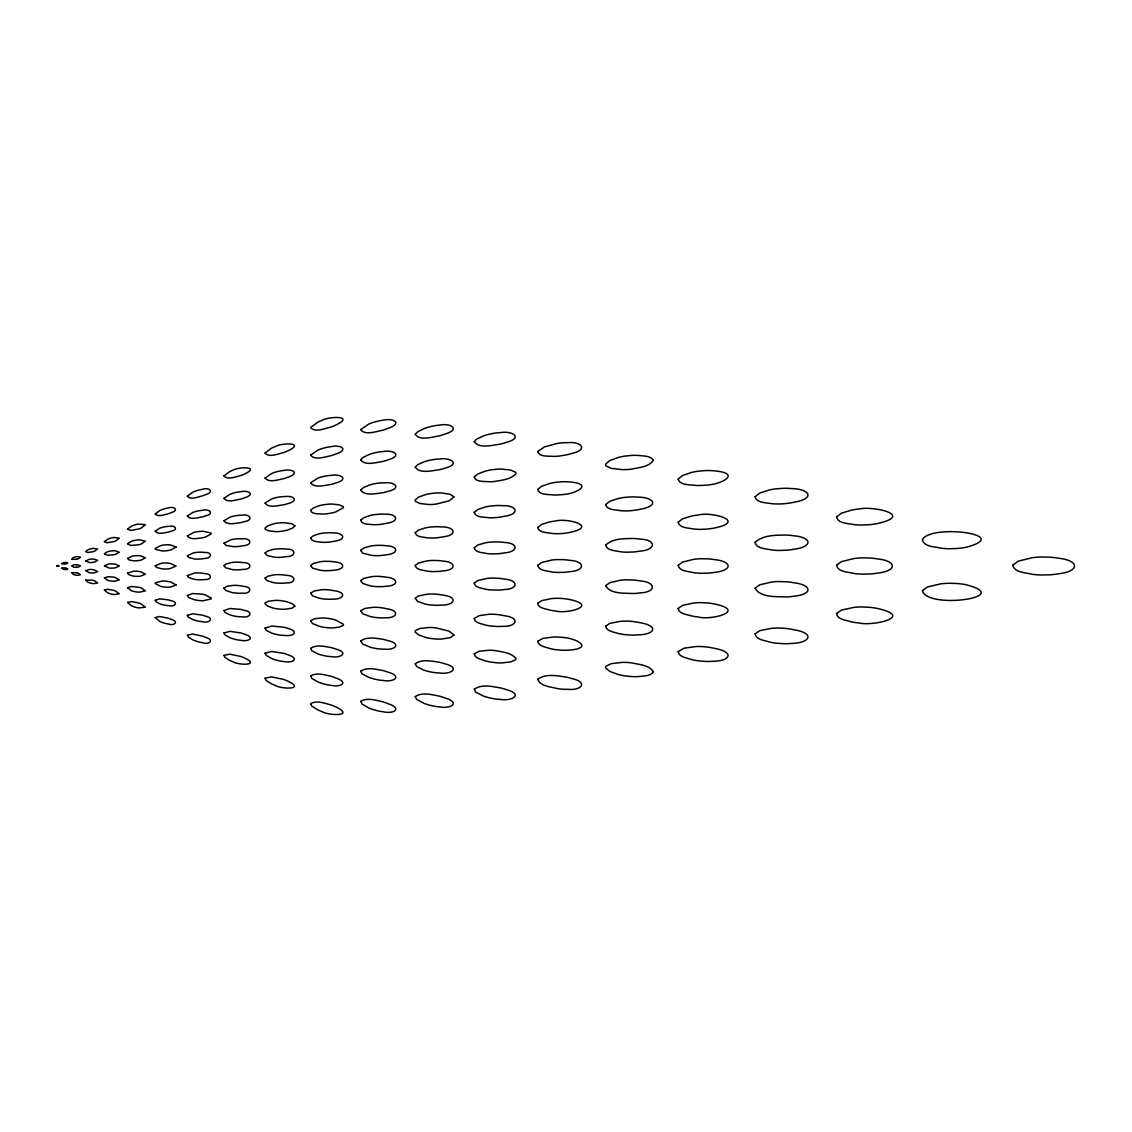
<?xml version="1.0" encoding="UTF-8"?>
<svg xmlns="http://www.w3.org/2000/svg" width="1132" height="1132" viewBox="0 0 1132 1132"><rect width="100%" height="100%" fill="white"/><g stroke="black" fill="none" stroke-linecap="round" stroke-linejoin="round"><path stroke-width="1.5" d="M76.495 559.307L71.627 559.293L73.042 557.751A8.15 4.712 0 0 1 75.236 557.001L75.646 556.916A7.698 4.443 0 0 1 77.768 556.689L80.471 557.227L78.547 558.656A12.537 7.231 0 0 1 76.495 559.307M76.495 567.259L76.07 567.288A6.636 3.835 0 0 1 74.061 567.189L71.542 566L74.061 564.811A6.636 3.835 0 0 1 76.07 564.712L76.495 564.741M76.495 572.693L71.627 572.707L73.042 574.249A8.15 4.712 0 0 0 75.236 574.999L76.07 575.169A7.754 4.486 0 0 0 77.768 575.311L80.471 574.773L78.547 573.344A12.537 7.231 0 0 0 76.495 572.693M76.495 567.259A8.631 4.981 0 0 0 78.165 567.061L80.499 566L78.165 564.939A8.631 4.981 0 0 0 76.495 564.741M56.6 565.958L58.015 566.425A3.849 2.222 0 0 0 58.935 566.297L58.935 565.703A3.75 2.165 0 0 0 57.859 565.576L56.614 565.915M61.836 563.736L65.019 564.146A8.235 4.754 0 0 0 66.434 563.778L67.807 562.958L66.165 562.448A5.335 3.085 0 0 0 64.722 562.491A4.471 2.575 0 0 0 62.755 563L61.878 563.651M61.836 568.108L62.755 569A4.471 2.575 0 0 0 64.722 569.509A5.335 3.085 0 0 0 66.165 569.552L67.807 569.042L66.434 568.222A8.235 4.754 0 0 0 65.019 567.854L61.836 568.108M85.763 551.567L87.815 552.529L93.022 551.723A17.122 9.891 0 0 0 94.649 551.157L97.649 548.992L93.588 548.383A10.372 5.985 0 0 0 90.772 548.836L90.235 548.992A12.183 7.033 0 0 0 87.815 549.926L85.763 551.567M104.441 541.591L107.059 542.766L113.61 541.648A21.466 12.395 0 0 0 115.62 540.912L119.299 538.167L114.304 537.474A13.23 7.641 0 0 0 110.809 538.096L109.45 538.521A16.471 9.509 0 0 0 107.611 539.257L104.441 541.591M85.763 561.076L89.711 562.576A9.197 5.306 0 0 0 91.338 562.533L92.456 562.42A12.381 7.146 0 0 0 94.649 561.981L97.677 560.382L94.126 559.123A10.273 5.929 0 0 0 91.89 559.052A9.311 5.377 0 0 0 88.706 559.505L85.763 561.076M127.605 529.054L130.788 530.427L138.67 529.012A25.81 14.9 0 0 0 141.076 528.106L145.434 524.767L138.67 524.088A16.244 9.381 0 0 0 135.316 524.781L133.689 525.29A20.673 11.928 0 0 0 131.454 526.196L127.605 529.054M104.441 553.704L107.059 555.204L113.61 554.85A16.471 9.509 0 0 0 115.62 554.34L119.341 552.175L114.969 550.775A12.452 7.188 0 0 0 112.195 550.817L110.115 551.1A12.891 7.443 0 0 0 107.611 551.751L104.441 553.704M155.254 513.914C157.758 517.451 164.508 514.551 168.215 513.772A30.14 17.405 0 0 0 171.003 512.697C179.38 510.546 174.413 505.707 168.215 508.027A19.23 11.108 0 0 0 164.296 508.862L162.4 509.471A24.904 14.376 0 0 0 159.796 510.546L155.254 513.914M85.763 570.599L88.706 572.495A9.311 5.377 0 0 0 91.89 572.948A10.273 5.929 0 0 0 94.126 572.877L97.677 571.618L94.649 570.019A12.381 7.146 0 0 0 92.456 569.58L91.338 569.467A9.197 5.306 0 0 0 89.711 569.424L85.763 570.599M127.605 543.728L130.788 545.44L138.67 544.789A20.588 11.886 0 0 0 141.076 544.11L145.434 541.153L139.491 539.851A14.971 8.646 0 0 0 136.986 539.992L134.496 540.403A16.655 9.622 0 0 0 131.454 541.266L127.605 543.728M187.374 496.184C190.275 500.217 198.001 496.863 202.246 495.943A34.469 19.909 0 0 0 205.416 494.698C214.91 492.222 209.307 486.703 202.246 489.392A22.244 12.848 0 0 0 197.775 490.368L195.595 491.062A29.149 16.824 0 0 0 192.596 492.307L187.374 496.184M104.441 565.802L108.814 567.967A11.419 6.594 0 0 0 112.195 568.137L112.903 568.108A13.471 7.783 0 0 0 115.62 567.755L119.341 566L115.62 564.245A13.471 7.783 0 0 0 112.903 563.892L112.195 563.849A11.419 6.594 0 0 0 108.814 564.033L104.441 565.802M155.254 531.177C157.617 534.884 164.409 532.677 168.215 532.139A24.762 14.306 0 0 0 171.003 531.29C178.587 530.031 175.389 524.781 169.177 526.352A17.461 10.075 0 0 0 164.296 526.904L163.348 527.116A20.56 11.872 0 0 0 159.796 528.205L155.254 531.177M187.374 516.036C190.134 520.239 197.902 517.579 202.246 516.899A28.993 16.739 0 0 0 205.416 515.881C215.052 513.886 209.109 508.183 202.246 510.348A20.305 11.716 0 0 0 197.775 510.985L195.595 511.537A24.692 14.249 0 0 0 192.596 512.57L187.374 516.036M223.98 475.879C227.277 480.392 235.965 476.6 240.748 475.539A38.813 22.399 0 0 0 244.314 474.124C261.025 466.313 238.753 466.738 233.277 470.077A33.422 19.301 0 0 0 229.895 471.492L223.98 475.879M265.072 452.97C268.751 457.979 278.415 453.734 283.736 452.545A43.143 24.904 0 0 0 287.684 450.96C306.206 442.216 281.514 442.768 275.444 446.503A37.71 21.763 0 0 0 271.666 448.088L265.072 452.97M127.605 558.416L129.09 559.972L133.689 560.807A13.909 8.037 0 0 0 136.986 560.764L137.835 560.68A17.037 9.834 0 0 0 141.076 560.114L145.49 557.793L140.297 555.784A15.282 8.83 0 0 0 137.835 555.614L135.316 555.699A14.348 8.278 0 0 0 132.175 556.18L127.605 558.416M223.98 498.321C227.136 503.004 235.866 499.891 240.748 499.07A33.238 19.187 0 0 0 244.314 497.882C255.761 494.429 248.686 489.972 240.748 491.698A23.178 13.386 0 0 0 235.725 492.491L233.277 493.142A28.781 16.612 0 0 0 229.895 494.33L223.98 498.321M265.072 478.001C268.609 483.18 278.316 479.614 283.736 478.666A37.498 21.65 0 0 0 287.684 477.308C300.32 473.388 292.58 468.464 283.736 470.473A26.093 15.056 0 0 0 278.161 471.407L275.444 472.143A32.913 19.003 0 0 0 271.666 473.501L265.072 478.001M310.649 427.486C314.71 432.976 325.351 428.292 331.209 426.962A47.473 27.409 0 0 0 335.539 425.208C355.858 415.529 328.747 416.222 322.082 420.34A41.997 24.239 0 0 0 317.922 422.095L310.649 427.486M85.763 580.122L87.815 582.074A12.183 7.033 0 0 0 90.235 583.008L90.772 583.164A10.372 5.985 0 0 0 93.588 583.617L97.649 583.008L94.649 580.843A16.938 9.778 0 0 0 92.456 580.122L85.763 580.122M187.374 535.889C190.006 540.247 197.775 538.266 202.246 537.856A24.819 14.32 0 0 0 205.416 537.049L211.146 533.964A2.179 1.259 0 0 0 210.934 533.03L203.335 531.304A19.697 11.362 0 0 0 200.01 531.375L196.671 531.799A21.409 12.353 0 0 0 193.558 532.521L187.374 535.889M223.98 520.762C227.008 525.602 235.753 523.168 240.748 522.616A28.838 16.655 0 0 0 244.314 521.64C254.049 520.295 249.776 513.489 241.979 515.23A22.145 12.777 0 0 0 239.503 515.286A21.734 12.551 0 0 0 235.725 515.711L234.494 515.937A25.074 14.475 0 0 0 229.895 517.168L223.98 520.762M310.649 455.106C314.569 460.766 325.252 456.762 331.209 455.672A41.771 24.112 0 0 0 335.539 454.13C349.364 449.758 340.973 444.367 331.209 446.645A29.022 16.754 0 0 0 325.082 447.72L322.082 448.569A37.087 21.409 0 0 0 317.922 450.097L310.649 455.106M360.698 429.622C364.999 435.763 376.673 431.32 383.168 430.089A46.058 26.588 0 0 0 387.88 428.377C402.893 423.538 393.837 417.68 383.168 420.241A31.767 18.338 0 0 0 378.145 421.062L373.206 422.406A41.29 23.829 0 0 0 368.65 424.104L360.698 429.622M104.441 577.9L107.611 580.249A12.891 7.443 0 0 0 110.115 580.9L112.195 581.183A12.452 7.188 0 0 0 114.969 581.225L119.341 579.825L115.62 577.66A16.343 9.438 0 0 0 112.903 577.009L107.611 576.74L104.441 577.9M127.605 573.103L128.652 574.575L132.175 575.82A14.348 8.278 0 0 0 135.316 576.301L137.835 576.386A15.282 8.83 0 0 0 140.297 576.216L145.49 574.207L141.076 571.886A17.037 9.834 0 0 0 137.835 571.32L136.986 571.236A13.909 8.037 0 0 0 133.689 571.193L127.605 573.103M265.072 503.033C268.482 508.367 278.203 505.48 283.736 504.787A32.913 19.003 0 0 0 287.684 503.655C299.046 500.938 294.136 495.349 285.094 496.552A24.593 14.192 0 0 0 278.161 497.203L275.444 497.783A29.036 16.754 0 0 0 271.666 498.929L265.072 503.033M310.649 482.713C314.427 488.543 325.139 485.218 331.209 484.383A37.045 21.381 0 0 0 335.539 483.067C349.59 479.232 340.647 473.601 331.209 475.355A27.394 15.82 0 0 0 325.082 476.119L322.082 476.798A33.012 19.06 0 0 0 317.922 478.1L310.649 482.713M360.698 459.818C364.872 466.129 376.56 462.351 383.168 461.375A41.205 23.786 0 0 0 387.88 459.903C403.105 455.588 393.526 449.503 383.168 451.541A30.224 17.447 0 0 0 376.475 452.432L373.206 453.225A37.045 21.395 0 0 0 368.65 454.696L362.863 457.569L360.698 459.818M415.232 434.334C419.788 441.14 432.452 436.91 439.598 435.792A45.393 26.206 0 0 0 444.692 434.15C461.106 429.368 450.861 422.816 439.598 425.137A33.083 19.102 0 0 0 432.353 426.17L428.802 427.061A41.12 23.744 0 0 0 423.877 428.703L417.581 431.872L415.232 434.334M155.254 565.717L156.485 567.373L161.494 568.759A16.202 9.353 0 0 0 166.263 569L167.239 568.957A18.494 10.669 0 0 0 170.111 568.618L176.111 566L170.111 563.382A18.494 10.669 0 0 0 167.239 563.043L166.263 563A16.202 9.353 0 0 0 161.494 563.241L155.254 565.717M187.374 555.755L188.789 557.581L194.562 558.953A18.508 10.683 0 0 0 200.01 559.038L201.128 558.939A21.933 12.664 0 0 0 204.397 558.444C212.25 558.529 212.491 551.907 204.397 552.444A20.22 11.674 0 0 0 201.128 552.19L197.775 552.26A19.272 11.122 0 0 0 193.558 552.841L187.374 555.755M223.98 543.19L226.273 545.482L233.277 546.629A21.098 12.183 0 0 0 238.244 546.473L239.503 546.332A25.541 14.744 0 0 0 243.168 545.681C253.243 545.284 251.021 537.587 241.979 538.832A22.215 12.834 0 0 0 238.244 538.761L234.494 539.073A22.668 13.089 0 0 0 230.97 539.723L223.98 543.19M310.649 510.334C311.739 514.565 318.573 513.56 322.082 514.041A26.262 15.169 0 0 0 326.61 513.801L331.209 513.093A33.21 19.173 0 0 0 335.539 512.004L343.321 507.787A3.042 1.755 0 0 0 343.038 506.485L339.232 504.844L332.709 504.094A26.857 15.508 0 0 0 328.153 504.179L323.568 504.745A29.857 17.235 0 0 0 319.252 505.721L313.465 507.928L310.649 510.334M360.698 490.015C364.759 496.481 376.447 493.382 383.168 492.675A37.172 21.466 0 0 0 387.88 491.415C401.563 488.416 395.422 481.638 384.795 482.84A29.305 16.923 0 0 0 381.512 482.897A28.894 16.683 0 0 0 376.475 483.406L374.819 483.704A33.578 19.386 0 0 0 370.107 484.836L363.782 487.34L360.698 490.015M415.232 467.12C419.675 474.082 432.339 470.53 439.598 469.681A41.205 23.786 0 0 0 444.692 468.252C461.332 464.021 450.55 457.215 439.598 459.026A31.781 18.353 0 0 0 432.353 459.733L428.802 460.455A37.427 21.607 0 0 0 423.877 461.884L417.581 464.771L415.232 467.12M474.251 441.622C479.062 449.079 492.717 445.088 500.514 444.098A45.266 26.135 0 0 0 506.004 442.499C523.819 437.801 512.372 430.542 500.514 432.608A34.526 19.937 0 0 0 492.717 433.471L488.897 434.292A41.389 23.899 0 0 0 483.576 435.891L476.784 439.075L474.251 441.622M265.072 553.081L266.869 555.388L274.128 557.156A23.248 13.428 0 0 0 280.962 557.312L282.363 557.199A26.814 15.48 0 0 0 286.41 556.604C296.188 556.774 296.428 548.496 286.41 549.119A25.159 14.518 0 0 0 282.363 548.765L278.161 548.808A24.182 13.966 0 0 0 272.869 549.501L267.633 551.1L265.072 553.081M310.649 537.941C311.725 542.228 318.502 541.605 322.082 542.285A25.711 14.843 0 0 0 328.153 542.171L329.695 542.002A30.352 17.518 0 0 0 334.152 541.266C347.17 539.723 344.1 532.493 332.709 532.875A27.111 15.65 0 0 0 328.153 532.733L323.568 533.059A27.578 15.919 0 0 0 319.252 533.795L313.465 535.691L310.649 537.941M360.698 520.211C361.886 524.88 369.329 524.031 373.206 524.696A28.272 16.329 0 0 0 379.828 524.441L381.512 524.229A33.988 19.626 0 0 0 386.366 523.324C400.388 521.442 397.36 513.56 384.795 514.211A29.333 16.938 0 0 0 379.828 514.154L374.819 514.593A31.045 17.928 0 0 0 370.107 515.499L363.782 517.692L360.698 520.211M474.251 476.997C475.666 482.416 484.397 481.128 488.897 481.765A33.436 19.301 0 0 0 494.67 481.454C501.901 480.194 510.56 479.459 515.838 473.841A3.905 2.264 0 0 0 515.47 472.185L510.673 470.091L502.41 469.115A34.017 19.64 0 0 0 496.637 469.214L490.779 469.922A38.29 22.116 0 0 0 485.274 471.153L477.874 473.94L474.251 476.997M537.742 451.512C539.285 457.3 548.666 455.8 553.463 456.408A36.125 20.857 0 0 0 559.647 456.012L565.915 454.979A45.563 26.305 0 0 0 571.787 453.437C588.81 449.744 581.126 441.239 567.939 442.683A36.465 21.055 0 0 0 563.849 442.739A36.054 20.815 0 0 0 557.552 443.362L544.435 446.885L537.742 451.512M104.441 589.998L107.611 592.743A16.471 9.509 0 0 0 109.45 593.479L110.809 593.904A13.23 7.641 0 0 0 114.304 594.526L119.299 593.833L115.62 591.088A21.466 12.395 0 0 0 113.61 590.352L107.611 589.234L104.441 589.998M127.605 587.777L131.454 590.734A16.655 9.622 0 0 0 134.496 591.597L136.986 592.008A14.971 8.646 0 0 0 139.491 592.149L145.434 590.847L141.076 587.89A20.588 11.886 0 0 0 138.67 587.211L131.454 586.503L127.605 587.777M187.374 575.608L188.789 577.546L193.558 579.159A19.272 11.122 0 0 0 197.775 579.74L201.128 579.81A20.22 11.674 0 0 0 204.397 579.556C212.491 580.093 212.25 573.471 204.397 573.556A21.933 12.664 0 0 0 201.128 573.061L200.01 572.962A18.508 10.683 0 0 0 194.562 573.047L187.374 575.608M223.98 565.632L225.593 567.755L232.102 569.552A21.253 12.268 0 0 0 235.725 569.863A20.701 11.957 0 0 0 238.244 569.863L239.503 569.792A23.418 13.527 0 0 0 243.168 569.368C252.096 569.721 252.096 562.279 243.168 562.632A23.418 13.527 0 0 0 239.503 562.208L235.725 562.137A21.253 12.268 0 0 0 232.102 562.448L226.273 563.92L223.98 565.632M415.232 532.691C416.123 537.346 423.354 536.922 427.089 537.799A30.352 17.518 0 0 0 435.99 537.856L437.801 537.672A35.191 20.319 0 0 0 443.065 536.837C458.432 535.125 454.71 526.55 441.353 526.918A32.021 18.48 0 0 0 435.99 526.705L430.556 527.031A32.488 18.749 0 0 0 425.448 527.88L418.585 530.059L415.232 532.691M474.251 512.372C475.652 517.833 484.34 516.928 488.897 517.749A32.87 18.975 0 0 0 496.637 517.536L498.589 517.31A38.771 22.385 0 0 0 504.235 516.305C520.621 514.253 516.928 505.042 502.41 505.664A34.201 19.739 0 0 0 496.637 505.523L490.779 505.99A35.927 20.744 0 0 0 485.274 506.995L477.874 509.471L474.251 512.372M537.742 489.477C539.257 495.307 548.596 494.189 553.463 494.995A35.446 20.461 0 0 0 561.755 494.627C576.33 494.146 595.262 483.463 567.939 481.822A36.465 21.055 0 0 0 561.755 481.765L555.487 482.359A39.45 22.782 0 0 0 549.572 483.534L541.634 486.307L537.742 489.477M187.374 595.46L188.789 597.512L193.558 599.479A21.409 12.353 0 0 0 196.671 600.201L200.01 600.625A19.697 11.362 0 0 0 203.335 600.696L210.934 598.97A2.179 1.259 0 0 0 211.146 598.036L205.416 594.951A24.819 14.32 0 0 0 202.246 594.144L192.596 593.564L187.374 595.46M223.98 588.074L225.593 590.31L230.97 592.277A22.668 13.089 0 0 0 234.494 592.927L238.244 593.239A22.215 12.834 0 0 0 241.979 593.168C251.021 594.413 253.243 586.716 243.168 586.319A25.541 14.744 0 0 0 239.503 585.668L238.244 585.513A21.098 12.183 0 0 0 233.277 585.371L227.051 586.263L223.98 588.074M265.072 578.112L266.869 580.518L272.869 582.499A24.182 13.966 0 0 0 278.161 583.192L282.363 583.235A25.159 14.518 0 0 0 286.41 582.881C296.428 583.504 296.188 575.226 286.41 575.396A26.814 15.48 0 0 0 282.363 574.801L280.962 574.688A23.248 13.428 0 0 0 274.128 574.844L267.633 576.273L265.072 578.112M310.649 565.561L312.616 568.151L320.639 570.33A26.178 15.112 0 0 0 325.082 570.712L329.695 570.641A28.357 16.372 0 0 0 334.152 570.118C345.543 569.523 345.543 562.477 334.152 561.882A28.357 16.372 0 0 0 329.695 561.359L325.082 561.288A26.178 15.112 0 0 0 320.639 561.67L313.465 563.453L310.649 565.561M360.698 550.421L362.863 553.194L371.621 555.359A28.272 16.329 0 0 0 376.475 555.656A27.734 16.018 0 0 0 379.828 555.571L381.512 555.444A31.71 18.31 0 0 0 386.366 554.765C398.577 553.888 398.959 546.19 386.366 545.78A30.083 17.376 0 0 0 381.512 545.327L376.475 545.369A29.107 16.81 0 0 0 370.107 546.176L363.782 548.044L360.698 550.421M474.251 547.747C475.214 552.798 482.982 552.515 487.043 553.562A33.182 19.159 0 0 0 492.717 553.93L498.589 553.704A36.62 21.14 0 0 0 504.235 552.94C518.456 551.949 518.838 542.964 504.235 542.44A35.021 20.22 0 0 0 498.589 541.903L490.779 542.058A34.087 19.683 0 0 0 485.274 542.836L477.874 545.001L474.251 547.747M537.742 527.441C538.775 532.818 547.138 532.365 551.482 533.413A35.347 20.404 0 0 0 557.552 533.696A34.809 20.093 0 0 0 561.755 533.54L563.849 533.342A40.059 23.135 0 0 0 569.905 532.408C599.04 526.139 566.623 517.805 555.487 521.017A37.398 21.593 0 0 0 549.572 521.951L541.634 524.413L537.742 527.441M605.719 504.532C606.837 510.263 615.794 509.641 620.393 510.673A37.469 21.635 0 0 0 631.359 510.631L633.595 510.39A43.596 25.173 0 0 0 640.047 509.301C659.348 506.032 654.834 497.415 637.953 497.118A39.082 22.555 0 0 0 631.359 496.906L624.666 497.387A40.809 23.56 0 0 0 618.369 498.49L609.879 501.25L605.719 504.532M678.181 479.048C679.908 485.67 690.492 484.496 696.038 485.458A40.03 23.107 0 0 0 705.448 485.147C722.046 484.722 743.257 472.794 712.438 470.686A41.304 23.843 0 0 0 705.448 470.572L698.345 471.167A44.304 25.583 0 0 0 691.624 472.426L682.61 475.497L678.181 479.048M127.605 602.465L131.454 605.804A20.673 11.928 0 0 0 133.689 606.71L135.316 607.219A16.244 9.381 0 0 0 138.67 607.912L145.434 607.233L141.076 603.894A25.81 14.9 0 0 0 138.67 602.988L131.454 601.587L127.605 602.465M155.254 600.257L156.032 601.785L159.782 603.795A20.56 11.872 0 0 0 163.348 604.884L164.296 605.096A17.461 10.075 0 0 0 169.177 605.648C175.389 607.219 178.587 601.969 171.003 600.71A24.762 14.306 0 0 0 168.215 599.861L159.782 598.87L155.254 600.257M310.649 593.168L312.616 595.871L319.252 598.205A27.578 15.919 0 0 0 323.568 598.941L328.153 599.267A27.111 15.65 0 0 0 332.709 599.125C344.1 599.507 347.17 592.277 334.152 590.734A30.352 17.518 0 0 0 329.695 589.998L328.153 589.829A25.711 14.843 0 0 0 322.082 589.715L314.427 590.904L310.649 593.168M360.698 580.617L362.863 583.504L370.107 585.824A29.107 16.81 0 0 0 376.475 586.631L381.512 586.673A30.083 17.376 0 0 0 386.366 586.22C398.959 585.81 398.577 578.112 386.366 577.235A31.71 18.31 0 0 0 381.512 576.556L379.828 576.429A27.734 16.018 0 0 0 374.819 576.386A28.272 16.329 0 0 0 371.621 576.641L363.782 578.41L360.698 580.617M415.232 565.476C416.123 570.174 423.297 570.061 427.089 571.122A31.102 17.956 0 0 0 432.353 571.575L437.801 571.476A33.281 19.216 0 0 0 443.065 570.868C456.465 570.174 456.465 561.826 443.065 561.132A33.281 19.216 0 0 0 437.801 560.524L432.353 560.425A31.102 17.956 0 0 0 427.089 560.878L418.585 563L415.232 565.476M474.251 583.122C474.832 587.72 481.68 587.961 485.274 589.164A34.087 19.683 0 0 0 490.779 589.942L498.589 590.097A35.021 20.22 0 0 0 504.235 589.56C518.838 589.036 518.456 580.051 504.235 579.06A36.62 21.14 0 0 0 498.589 578.296L492.717 578.07A33.182 19.159 0 0 0 487.043 578.438L477.874 580.532L474.251 583.122M537.742 565.392C538.79 570.825 547.096 570.684 551.482 571.915A36.026 20.8 0 0 0 557.552 572.438L563.849 572.325A38.219 22.06 0 0 0 569.905 571.618C585.315 570.811 585.315 561.189 569.905 560.382A38.219 22.06 0 0 0 563.849 559.675L557.552 559.562A36.026 20.8 0 0 0 551.482 560.085L541.634 562.533L537.742 565.392M605.719 545.086C606.837 550.86 615.737 550.548 620.393 551.765A38.092 21.989 0 0 0 626.887 552.204L633.595 551.963A41.53 23.984 0 0 0 640.047 551.1C656.263 549.996 656.645 539.723 640.047 539.101A39.96 23.065 0 0 0 633.595 538.478C624.298 538.648 612.822 538.266 605.719 545.086M678.181 522.177C679.37 528.304 688.864 527.823 693.789 529.026A40.228 23.22 0 0 0 700.68 529.38L707.811 529.012A44.955 25.951 0 0 0 714.66 527.993C747.629 521.003 710.91 511.423 698.345 515.003A42.323 24.437 0 0 0 691.624 516.036L682.61 518.781L678.181 522.177M755.115 496.693C756.388 503.16 766.463 502.509 771.67 503.698A42.45 24.508 0 0 0 778.972 503.966A41.912 24.197 0 0 0 784.009 503.726L786.514 503.485A48.45 27.975 0 0 0 793.773 502.283C815.507 498.717 810.286 488.996 791.424 488.557A43.964 25.385 0 0 0 784.009 488.288L776.481 488.783A45.704 26.39 0 0 0 769.378 489.972L759.813 493.028L755.115 496.693M755.115 542.412C756.388 548.921 766.421 548.581 771.67 549.968A43.002 24.819 0 0 0 778.972 550.463L786.514 550.223A46.454 26.814 0 0 0 793.773 549.261C812.479 547.025 812.932 537.53 793.773 535.776A44.898 25.923 0 0 0 786.514 535.04C776.057 535.224 763.152 534.757 755.115 542.412M836.548 516.928C837.892 523.776 848.505 523.267 854.037 524.64A45.124 26.05 0 0 0 861.735 525.064L869.701 524.682A49.85 28.781 0 0 0 877.357 523.564C915.321 515.046 872.673 505.707 859.117 508.99A47.247 27.281 0 0 0 851.604 510.108L841.501 513.15L836.548 516.928M187.374 615.313L188.28 617.082L192.596 619.43A24.692 14.249 0 0 0 195.595 620.463L197.775 621.015A20.305 11.716 0 0 0 202.246 621.652C209.109 623.817 215.052 618.114 205.416 616.119A28.993 16.739 0 0 0 202.246 615.101L192.596 613.813L187.374 615.313M223.98 610.516L225.013 612.44L229.895 614.832A25.074 14.475 0 0 0 234.494 616.063L235.725 616.289A21.734 12.551 0 0 0 239.503 616.714A22.145 12.777 0 0 0 241.979 616.77C249.776 618.511 254.049 611.705 244.314 610.36A28.838 16.655 0 0 0 240.748 609.384L229.895 608.507L223.98 610.516M310.649 620.789L312.616 623.591L319.252 626.279A29.857 17.235 0 0 0 323.568 627.255L328.153 627.821A26.857 15.508 0 0 0 332.709 627.906L339.232 627.156L343.038 625.515A3.042 1.755 0 0 0 343.321 624.213L335.539 619.996A33.21 19.173 0 0 0 331.209 618.907L326.61 618.199A26.262 15.169 0 0 0 322.082 617.959L314.427 618.723L310.649 620.789M360.698 610.813L362.863 613.813L370.107 616.501A31.045 17.928 0 0 0 374.819 617.407L379.828 617.846A29.333 16.938 0 0 0 384.795 617.789C397.36 618.44 400.388 610.558 386.366 608.676A33.988 19.626 0 0 0 381.512 607.771L379.828 607.559A28.272 16.329 0 0 0 373.206 607.304L364.844 608.436L360.698 610.813M415.232 598.262L417.581 601.432L425.448 604.12A32.488 18.749 0 0 0 430.556 604.969L435.99 605.295A32.021 18.48 0 0 0 441.353 605.082C454.71 605.45 458.432 596.875 443.065 595.163A35.191 20.319 0 0 0 437.801 594.328L435.99 594.144A30.352 17.518 0 0 0 427.089 594.201L418.585 595.941L415.232 598.262M474.251 618.497C474.846 623.138 481.652 623.633 485.274 625.005A35.927 20.744 0 0 0 490.779 626.01L496.637 626.463A34.201 19.739 0 0 0 502.41 626.336C516.928 626.958 520.621 617.747 504.235 615.695A38.771 22.385 0 0 0 498.589 614.69L496.637 614.464A32.87 18.975 0 0 0 488.897 614.252L479.105 615.667L474.251 618.497M537.742 603.356C538.379 608.308 545.709 608.676 549.572 610.049A37.398 21.593 0 0 0 555.487 610.983C566.623 614.195 599.04 605.861 569.905 599.592A40.059 23.135 0 0 0 563.849 598.658L561.755 598.46A34.809 20.093 0 0 0 555.487 598.333A35.347 20.404 0 0 0 551.482 598.587L541.634 600.653L537.742 603.356M605.719 585.626C610.205 594.385 624.779 592.984 633.595 593.522A39.96 23.065 0 0 0 640.047 592.899C656.645 592.277 656.263 582.004 640.047 580.9A41.53 23.984 0 0 0 633.595 580.037L626.887 579.796A38.092 21.989 0 0 0 620.393 580.235L609.879 582.655L605.719 585.626M678.181 565.307C679.37 571.476 688.808 571.306 693.789 572.707A40.964 23.645 0 0 0 700.68 573.287L707.811 573.16A43.157 24.918 0 0 0 714.66 572.368C732.574 570.471 732.574 561.514 714.66 559.633A43.157 24.918 0 0 0 707.811 558.84L700.68 558.713A40.964 23.645 0 0 0 693.789 559.293L682.61 562.066L678.181 565.307M755.115 588.131C760.195 597.979 776.609 596.366 786.514 596.96A44.898 25.923 0 0 0 793.773 596.224C812.932 594.47 812.479 584.975 793.773 582.739A46.454 26.814 0 0 0 786.514 581.777L778.972 581.537A43.002 24.819 0 0 0 771.67 582.032L759.813 584.777L755.115 588.131M836.548 565.236C837.892 572.127 848.448 571.929 854.037 573.485A45.888 26.489 0 0 0 861.735 574.15L869.701 574.009A48.096 27.762 0 0 0 877.357 573.117C897.336 571.009 897.336 560.991 877.357 558.883A48.096 27.762 0 0 0 869.701 557.991L861.735 557.85A45.888 26.489 0 0 0 854.037 558.515L841.501 561.613L836.548 565.236M922.453 539.752C923.868 546.982 935.018 546.615 940.876 548.171A47.912 27.663 0 0 0 948.998 548.737L957.375 548.468A51.379 29.658 0 0 0 965.426 547.421C1015.602 534.573 930.377 523.564 922.453 539.752M1012.829 565.151C1014.329 572.778 1026.016 572.551 1032.2 574.278A50.813 29.333 0 0 0 1040.718 574.999L1049.52 574.858A53.02 30.606 0 0 0 1057.967 573.867C1080.013 571.533 1080.013 560.467 1057.967 558.133A53.02 30.606 0 0 0 1049.52 557.142L1040.718 557.001A50.813 29.333 0 0 0 1032.2 557.722L1018.333 561.147L1012.829 565.151M155.254 617.52L159.782 621.454A24.904 14.376 0 0 0 162.4 622.529L164.296 623.138A19.23 11.108 0 0 0 168.215 623.973C174.413 626.293 179.38 621.454 171.003 619.303A30.14 17.405 0 0 0 168.215 618.228L159.782 616.53L155.254 617.52M223.98 632.958L225.013 634.953L229.895 637.67A28.781 16.612 0 0 0 233.277 638.858L235.725 639.509A23.178 13.386 0 0 0 240.748 640.302C248.672 642.028 255.761 637.571 244.314 634.118A33.238 19.187 0 0 0 240.748 632.93L229.895 631.345L223.98 632.958M265.072 628.161L266.218 630.326L271.666 633.071A29.036 16.754 0 0 0 275.444 634.217L278.161 634.797A24.593 14.192 0 0 0 285.094 635.448C294.136 636.651 299.046 631.062 287.684 628.345A32.913 19.003 0 0 0 283.736 627.213L271.666 626.038L265.072 628.161M360.698 641.009L362.863 644.122L370.107 647.164A33.578 19.386 0 0 0 374.819 648.296L376.475 648.579A28.894 16.683 0 0 0 381.512 649.103A29.305 16.923 0 0 0 384.795 649.16C395.422 650.362 401.563 643.584 387.88 640.585A37.172 21.466 0 0 0 383.168 639.325C375.98 638.292 366.853 636.311 360.698 641.009M537.742 641.32C538.393 646.301 545.681 646.938 549.572 648.466A39.45 22.782 0 0 0 555.487 649.641L561.755 650.235A36.465 21.055 0 0 0 567.939 650.178C595.262 648.537 576.33 637.854 561.755 637.358A35.446 20.461 0 0 0 553.463 637.005L542.964 638.363L537.742 641.32M605.719 626.18C606.412 631.472 614.223 631.981 618.369 633.51A40.809 23.56 0 0 0 624.666 634.613L631.359 635.094A39.082 22.555 0 0 0 637.953 634.882C654.834 634.585 659.348 625.968 640.047 622.699A43.596 25.173 0 0 0 633.595 621.61L631.359 621.369A37.469 21.635 0 0 0 620.393 621.327L609.879 623.35L605.719 626.18M678.181 608.45C678.917 614.053 687.251 614.435 691.624 615.964A42.323 24.437 0 0 0 698.345 616.997C710.91 620.577 747.629 610.997 714.66 604.007A44.955 25.951 0 0 0 707.811 602.988L700.68 602.62A40.228 23.22 0 0 0 693.789 602.974L682.61 605.351L678.181 608.45M678.181 651.579C678.931 657.239 687.209 657.862 691.624 659.574A44.304 25.583 0 0 0 698.345 660.833L705.448 661.428A41.304 23.843 0 0 0 712.438 661.314C730.55 661.215 734.979 652.089 714.66 648.395A47.204 27.253 0 0 0 707.811 647.136L705.448 646.853A40.03 23.107 0 0 0 696.038 646.542L684.11 648.183L678.181 651.579M755.115 633.849C755.907 639.821 764.723 640.33 769.378 642.028A45.704 26.39 0 0 0 776.481 643.217L784.009 643.712A43.964 25.385 0 0 0 791.424 643.443C810.286 643.004 815.507 633.283 793.773 629.717A48.45 27.975 0 0 0 786.514 628.515L784.009 628.274A41.912 24.197 0 0 0 776.481 628.034A42.45 24.508 0 0 0 771.67 628.302L759.813 630.651L755.115 633.849M836.548 613.544C837.369 619.812 846.708 620.195 851.604 621.893A47.247 27.281 0 0 0 859.117 623.01C872.673 626.293 915.321 616.954 877.357 608.436A49.85 28.781 0 0 0 869.701 607.318L861.735 606.936A45.124 26.05 0 0 0 854.037 607.36L841.501 610.063L836.548 613.544M922.453 590.635C926.514 609.709 1016.706 597.257 965.426 584.579A51.379 29.658 0 0 0 957.375 583.532L948.998 583.263A47.912 27.663 0 0 0 940.876 583.829L927.674 586.9L922.453 590.635M187.374 635.165L188.28 637.005L192.596 639.693A29.149 16.824 0 0 0 195.595 640.938L197.775 641.646A22.244 12.848 0 0 0 202.246 642.608C209.307 645.297 214.91 639.778 205.416 637.302A34.469 19.909 0 0 0 202.246 636.057L192.596 634.062L187.374 635.165M265.072 653.192L266.218 655.414L271.666 658.499A32.913 19.003 0 0 0 275.444 659.857L278.161 660.593A26.093 15.056 0 0 0 283.736 661.527C292.58 663.536 300.32 658.612 287.684 654.692A37.498 21.65 0 0 0 283.736 653.334L271.666 651.466L265.072 653.192M310.649 648.395L311.908 650.787L317.922 653.9A33.012 19.06 0 0 0 322.082 655.202L325.082 655.881A27.394 15.82 0 0 0 331.209 656.645C340.647 658.399 349.59 652.768 335.539 648.933A37.045 21.381 0 0 0 331.209 647.617C324.7 646.471 316.394 644.264 310.649 648.395M415.232 663.833L416.732 666.621L423.877 670.116A37.427 21.607 0 0 0 428.802 671.545L432.353 672.267A31.781 18.353 0 0 0 439.598 672.974C450.55 674.785 461.332 667.979 444.692 663.748A41.205 23.786 0 0 0 439.598 662.319C431.83 661.116 421.967 658.81 415.232 663.833M474.251 653.872C474.86 658.555 481.609 659.291 485.274 660.847A38.29 22.116 0 0 0 490.779 662.078L496.637 662.786A34.017 19.64 0 0 0 502.41 662.885L510.673 661.909L515.47 659.815A3.905 2.264 0 0 0 515.838 658.159C510.574 652.541 501.901 651.806 494.67 650.546A33.436 19.301 0 0 0 488.897 650.235L479.105 651.24L474.251 653.872M537.742 679.271C540.233 686.417 551.086 686.827 557.552 688.638A36.054 20.815 0 0 0 563.849 689.261A36.465 21.055 0 0 0 567.939 689.317C581.126 690.761 588.81 682.256 571.787 678.563A45.563 26.305 0 0 0 565.915 677.021C556.902 675.762 545.468 673.37 537.742 679.271M223.98 655.4L225.013 657.466L229.895 660.508A33.422 19.301 0 0 0 233.277 661.923C238.753 665.262 261.025 665.687 244.314 657.876A38.813 22.399 0 0 0 240.748 656.461L229.895 654.183L223.98 655.4M310.649 676.002L311.908 678.464L317.922 681.903A37.087 21.409 0 0 0 322.082 683.431L325.082 684.28A29.022 16.754 0 0 0 331.209 685.355C340.973 687.633 349.364 682.242 335.539 677.87A41.771 24.112 0 0 0 331.209 676.328C324.785 674.898 316.564 672.139 310.649 676.002M360.698 671.219L362.084 673.837L368.65 677.304A37.045 21.395 0 0 0 373.206 678.775L376.475 679.568A30.224 17.447 0 0 0 383.168 680.459C393.526 682.497 403.105 676.412 387.88 672.097A41.205 23.786 0 0 0 383.168 670.625C376.065 669.295 367.023 666.762 360.698 671.219M415.232 696.619L416.732 699.477L423.877 703.297A41.12 23.744 0 0 0 428.802 704.939L432.353 705.83A33.083 19.102 0 0 0 439.598 706.863C450.861 709.184 461.106 702.632 444.692 697.85A45.393 26.206 0 0 0 439.598 696.208C431.915 694.708 422.123 691.864 415.232 696.619M474.251 689.247L475.865 692.26L483.576 696.109A41.389 23.899 0 0 0 488.897 697.708L492.717 698.529A34.526 19.937 0 0 0 500.514 699.392C512.372 701.458 523.819 694.199 506.004 689.501A45.266 26.135 0 0 0 500.514 687.902C492.165 686.53 481.553 683.912 474.251 689.247M265.072 678.21L266.218 680.516L271.666 683.912A37.71 21.763 0 0 0 275.444 685.497C281.514 689.232 306.206 689.784 287.684 681.04A43.143 24.904 0 0 0 283.736 679.455L271.666 676.879L265.072 678.21M360.698 701.415L362.084 704.104L368.65 707.896A41.29 23.829 0 0 0 373.206 709.594L378.145 710.938A31.767 18.338 0 0 0 383.168 711.759C393.837 714.32 402.893 708.462 387.88 703.623A46.058 26.588 0 0 0 383.168 701.911C376.149 700.312 367.192 697.241 360.698 701.415M310.649 703.623L311.908 706.156L317.922 709.905A41.997 24.239 0 0 0 322.082 711.66C328.747 715.778 355.858 716.471 335.539 706.793A47.473 27.409 0 0 0 331.209 705.038C324.856 703.34 316.748 700.057 310.649 703.623M453.96 496.99L449.05 500.853L435.99 504.122A30.918 17.843 0 0 1 428.802 504.518L419.731 503.457L415.543 501.448A3.905 2.25 0 0 1 415.232 499.905L418.585 497.118L425.448 494.627A34.639 19.994 0 0 1 430.556 493.552L435.99 492.972A31.639 18.268 0 0 1 441.353 492.958L450.253 494.302L453.96 496.99M653.39 460.328C648.905 467.148 638.731 467.474 631.359 469.143A38.092 21.989 0 0 1 622.501 469.653L611.294 468.351L606.101 465.889A4.769 2.745 0 0 1 605.719 463.993L609.879 460.554L618.369 457.47A43.073 24.862 0 0 1 624.666 456.139L631.359 455.432A38.799 22.399 0 0 1 637.953 455.389C642.962 456.182 650.49 455.404 653.39 460.328M294.872 525.885L292.82 528.007L287.684 530.002A29.305 16.923 0 0 1 283.736 530.908L280.962 531.347A23.73 13.697 0 0 1 275.444 531.63L268.496 530.795L265.312 529.238A3.042 1.755 0 0 1 265.072 528.05L267.633 525.913L272.869 524.017A26.206 15.126 0 0 1 276.788 523.196L280.962 522.772A24.494 14.136 0 0 1 285.094 522.758L291.999 523.805L294.872 525.885M176.111 547.011L171.003 549.869A20.8 12.013 0 0 1 167.239 550.661L165.272 550.888A16.414 9.481 0 0 1 162.4 550.987L155.409 549.275A2.179 1.259 0 0 1 155.254 548.454L160.617 545.638A17.801 10.273 0 0 1 163.348 545.086L166.263 544.789A17.277 9.976 0 0 1 170.111 544.86L176.111 547.011M653.39 671.672C650.49 676.596 642.962 675.818 637.953 676.611A38.799 22.399 0 0 1 631.359 676.568L624.666 675.861A43.073 24.862 0 0 1 618.369 674.53L609.879 671.446L605.719 668.007A4.769 2.745 0 0 1 606.101 666.111L611.294 663.649L622.501 662.347A38.092 21.989 0 0 1 631.359 662.857C638.731 664.526 648.905 664.852 653.39 671.672M453.96 635.01L450.253 637.698L441.353 639.042A31.639 18.268 0 0 1 435.99 639.028L430.556 638.448A34.639 19.994 0 0 1 425.448 637.373L418.585 634.882L415.232 632.095A3.905 2.25 0 0 1 415.543 630.552L419.731 628.543L428.802 627.482A30.918 17.843 0 0 1 435.99 627.878L449.05 631.147L453.96 635.01M294.872 606.115L291.999 608.195L285.094 609.242A24.494 14.136 0 0 1 280.962 609.228L276.788 608.804A26.206 15.126 0 0 1 272.869 607.983L267.633 606.087L265.072 603.95A3.042 1.755 0 0 1 265.312 602.762L268.496 601.205L275.444 600.37A23.73 13.697 0 0 1 280.962 600.668L283.736 601.092A29.305 16.923 0 0 1 287.684 601.998L292.82 603.993L294.872 606.115M176.111 584.989L170.111 587.14A17.277 9.976 0 0 1 166.263 587.211L163.348 586.914A17.801 10.273 0 0 1 160.617 586.362L155.254 583.546A2.179 1.259 0 0 1 155.409 582.725L162.4 581.013A16.414 9.481 0 0 1 165.272 581.112L167.239 581.339A20.8 12.013 0 0 1 171.003 582.131L176.111 584.989"/></g></svg>
